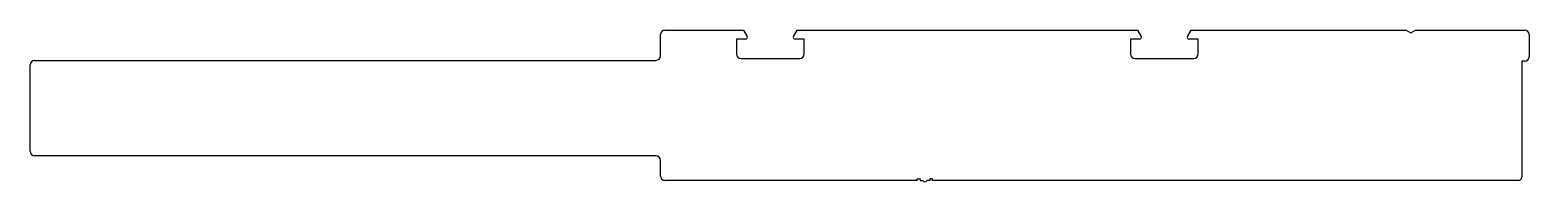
# Model space of a CAD drawing. Extents: x 3237 to 3401, y 972 to 989.
import ezdxf

# ---------------------------------------------------------------- set-up
doc = ezdxf.new("R2010")
doc.units = 0
doc.layers.get('0').update_dxf_attribs({"linetype": 'CONTINUOUS'})

msp = doc.modelspace()

# ---------------------------------------------------------------- linework, layer by layer
for p, q in [((3306.5, 988.63), (3315.07, 988.63)), ((3315.07, 988.63), (3315.47, 987.93)), ((3320.52, 987.93), (3320.93, 988.63)), ((3320.93, 988.63), (3358.07, 988.63)), ((3358.07, 988.63), (3358.47, 987.93)), ((3363.52, 987.93), (3363.93, 988.63)), ((3363.93, 988.63), (3387.38, 988.63)), ((3387.38, 988.63), (3387.9, 988.33)), ((3387.9, 988.33), (3388.42, 988.63)), ((3388.42, 988.63), (3400.3, 988.63)), ((3306, 985.83), (3306, 988.13)), ((3314.3, 987.63), (3314.3, 986.03)), ((3315.3, 987.63), (3314.3, 987.63)), ((3321.7, 987.63), (3320.7, 987.63)), ((3321.7, 986.03), (3321.7, 987.63)), ((3357.3, 987.63), (3357.3, 986.03)), ((3358.3, 987.63), (3357.3, 987.63)), ((3364.7, 987.63), (3363.7, 987.63)), ((3364.7, 986.03), (3364.7, 987.63)), ((3400.8, 988.13), (3400.8, 985.73)), ((3237.7, 985.33), (3305.5, 985.33)), ((3314.8, 985.53), (3321.2, 985.53)), ((3357.8, 985.53), (3364.2, 985.53)), ((3400, 985.23), (3400, 972.63)), ((3400.3, 985.23), (3400, 985.23)), ((3237.2, 975.43), (3237.2, 984.83)), ((3305.5, 974.93), (3237.7, 974.93)), ((3306, 972.73), (3306, 974.43)), ((3334.04, 972.23), (3306.5, 972.23)), ((3334.04, 972.23), (3334.04, 972.43)), ((3334.04, 972.43), (3334.34, 972.43)), ((3334.34, 972.43), (3334.34, 972.23)), ((3334.34, 972.23), (3334.64, 972.23)), ((3335.4, 972.23), (3335.1, 972.23)), ((3335.4, 972.43), (3335.4, 972.23)), ((3335.7, 972.43), (3335.4, 972.43)), ((3335.7, 972.23), (3335.7, 972.43)), ((3399.6, 972.23), (3335.7, 972.23))]:
    msp.add_line(p, q)
for centre, radius, start, end in [((3306.5, 988.13), 0.5, 90, 180), ((3400.3, 988.13), 0.5, 0, 90), ((3315.3, 987.83), 0.2, 270, 30), ((3320.7, 987.83), 0.2, 150, 270), ((3358.3, 987.83), 0.2, 270, 30), ((3363.7, 987.83), 0.2, 150, 270), ((3237.7, 984.83), 0.5, 90, 180), ((3305.5, 985.83), 0.5, 270, 360), ((3314.8, 986.03), 0.5, 180, 270), ((3321.2, 986.03), 0.5, 270, 360), ((3357.8, 986.03), 0.5, 180, 270), ((3364.2, 986.03), 0.5, 270, 360), ((3400.3, 985.73), 0.5, 270, 360), ((3237.7, 975.43), 0.5, 180, 270), ((3305.5, 974.43), 0.5, 0, 90), ((3306.5, 972.73), 0.5, 180, 270), ((3334.87, 972.33), 0.25, 203.5782, 336.4218), ((3399.6, 972.63), 0.4, 270, 0)]:
    msp.add_arc(centre, radius, start, end)

doc.saveas('drawing.dxf')
